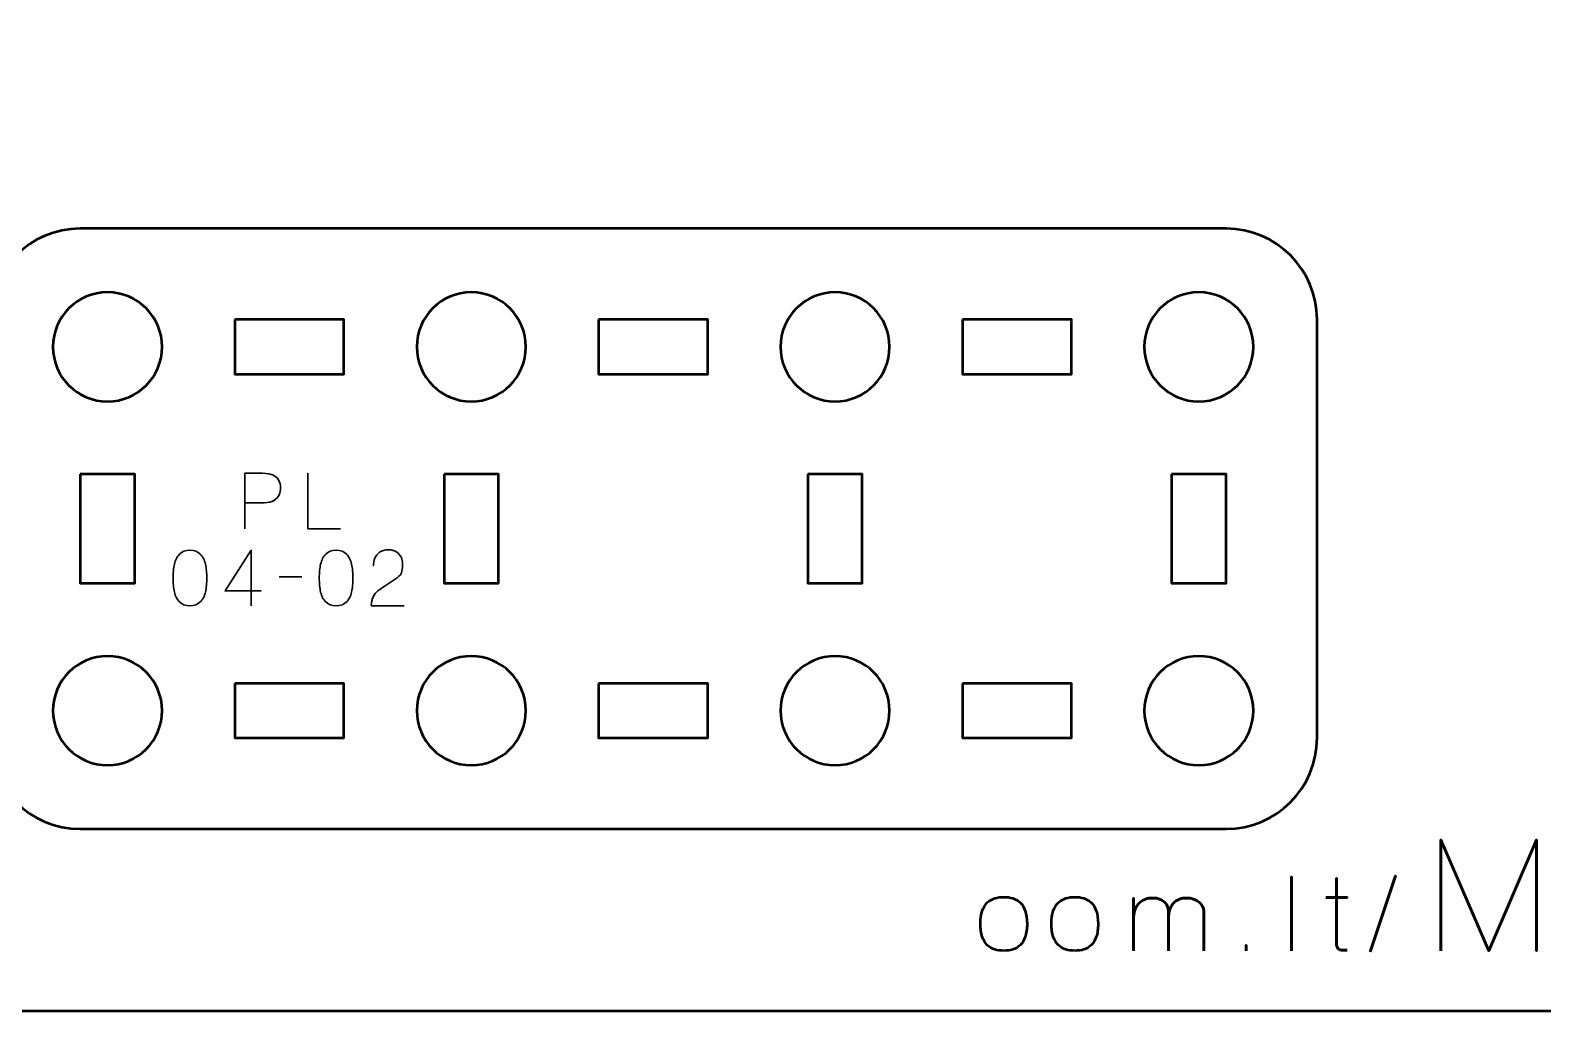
# Model space of a CAD drawing. Header units: centimetres. Extents: x -21 to 0, y -29.7 to 0.
# Drawn here: x -12.52 to -4.21, y -29.7 to -24.31 of the extents above; entities that cross this region are included whole.
import ezdxf

# ---------------------------------------------------------------- set-up
doc = ezdxf.new("R2010")
doc.units = ezdxf.units.CM
doc.header["$MEASUREMENT"] = 0
doc.layers.add('Layer 1', color=7, linetype='Continuous')

msp = doc.modelspace()

# ---------------------------------------------------------------- linework, layer by layer
at = {"layer": 'Layer 1', "color": 22, "lineweight": 53}
msp.add_open_spline([(-21.00003, -29.19995), (-21.00003, -29.19995), (-21.00003, -0.49992), (-21.00003, -0.49992), (-21.00003, -0.49992), (-21.00003, -0.22295), (-20.77694, 0.00004), (-20.49994, 0.00004), (-20.49994, 0.00004), (-20.49994, 0.00004), (-0.50008, 0.00004), (-0.50008, 0.00004), (-0.50008, 0.00004), (-0.22294, 0.00004), (0.00002, -0.22295), (0.00002, -0.49992), (0.00002, -0.49992), (0.00002, -0.49992), (0.00002, -29.19995), (0.00002, -29.19995), (0.00002, -29.19995), (0.00002, -29.47695), (-0.22294, -29.70004), (-0.50008, -29.70004), (-0.50008, -29.70004), (-0.50008, -29.70004), (-20.49994, -29.70004), (-20.49994, -29.70004), (-20.49994, -29.70004), (-20.77694, -29.70004), (-21.00003, -29.47695), (-21.00003, -29.19995)], degree=3, knots=[0, 0, 0, 0, 0.125, 0.125, 0.125, 0.125, 0.25, 0.25, 0.25, 0.25, 0.375, 0.375, 0.375, 0.375, 0.5, 0.5, 0.5, 0.5, 0.625, 0.625, 0.625, 0.625, 0.75, 0.75, 0.75, 0.75, 0.875, 0.875, 0.875, 0.875, 1, 1, 1, 1], dxfattribs=at)
at = {"layer": 'Layer 1', "color": 2, "lineweight": 53}
msp.add_open_spline([(-12.24991, -25.4), (-12.24991, -25.4), (-5.94995, -25.4), (-5.94995, -25.4), (-5.94995, -25.4), (-5.67298, -25.4), (-5.44999, -25.6231), (-5.44999, -25.9001), (-5.44999, -25.9001), (-5.44999, -25.9001), (-5.44999, -28.20002), (-5.44999, -28.20002), (-5.44999, -28.20002), (-5.44999, -28.47703), (-5.67298, -28.69998), (-5.94995, -28.69998), (-5.94995, -28.69998), (-5.94995, -28.69998), (-12.24991, -28.69998), (-12.24991, -28.69998), (-12.24991, -28.69998), (-12.52691, -28.69998), (-12.75, -28.47703), (-12.75, -28.20002), (-12.75, -28.20002), (-12.75, -28.20002), (-12.75, -25.9001), (-12.75, -25.9001), (-12.75, -25.9001), (-12.75, -25.6231), (-12.52691, -25.4), (-12.24991, -25.4)], degree=3, knots=[0, 0, 0, 0, 0.125, 0.125, 0.125, 0.125, 0.25, 0.25, 0.25, 0.25, 0.375, 0.375, 0.375, 0.375, 0.5, 0.5, 0.5, 0.5, 0.625, 0.625, 0.625, 0.625, 0.75, 0.75, 0.75, 0.75, 0.875, 0.875, 0.875, 0.875, 1, 1, 1, 1], dxfattribs=at)
at = {"layer": 'Layer 1', "lineweight": 53}
for points in [[(-11.79997, -26.05003), (-11.79997, -26.2158), (-11.9342, -26.35003), (-12.09998, -26.35003), (-12.09998, -26.35003), (-12.26564, -26.35003), (-12.39998, -26.2158), (-12.39998, -26.05003), (-12.39998, -26.05003), (-12.39998, -25.88437), (-12.26564, -25.75003), (-12.09998, -25.75003), (-12.09998, -25.75003), (-11.9342, -25.75003), (-11.79997, -25.88437), (-11.79997, -26.05003)], [(-9.79991, -26.05003), (-9.79991, -26.2158), (-9.93428, -26.35003), (-10.09991, -26.35003), (-10.09991, -26.35003), (-10.26568, -26.35003), (-10.39991, -26.2158), (-10.39991, -26.05003), (-10.39991, -26.05003), (-10.39991, -25.88437), (-10.26568, -25.75003), (-10.09991, -25.75003), (-10.09991, -25.75003), (-9.93428, -25.75003), (-9.79991, -25.88437), (-9.79991, -26.05003)], [(-7.79999, -26.05003), (-7.79999, -26.2158), (-7.93431, -26.35003), (-8.09998, -26.35003), (-8.09998, -26.35003), (-8.26561, -26.35003), (-8.39998, -26.2158), (-8.39998, -26.05003), (-8.39998, -26.05003), (-8.39998, -25.88437), (-8.26561, -25.75003), (-8.09998, -25.75003), (-8.09998, -25.75003), (-7.93431, -25.75003), (-7.79999, -25.88437), (-7.79999, -26.05003)], [(-5.80002, -26.05003), (-5.80002, -26.2158), (-5.93425, -26.35003), (-6.10002, -26.35003), (-6.10002, -26.35003), (-6.26569, -26.35003), (-6.40002, -26.2158), (-6.40002, -26.05003), (-6.40002, -26.05003), (-6.40002, -25.88437), (-6.26569, -25.75003), (-6.10002, -25.75003), (-6.10002, -25.75003), (-5.93425, -25.75003), (-5.80002, -25.88437), (-5.80002, -26.05003)], [(-11.39996, -25.9001), (-11.39996, -25.9001), (-10.79996, -25.9001), (-10.79996, -25.9001), (-10.79996, -25.9001), (-10.79996, -25.9001), (-10.79996, -26.2001), (-10.79996, -26.2001), (-10.79996, -26.2001), (-10.79996, -26.2001), (-11.39996, -26.2001), (-11.39996, -26.2001), (-11.39996, -26.2001), (-11.39996, -26.2001), (-11.39996, -25.9001), (-11.39996, -25.9001)], [(-9.4, -25.9001), (-9.4, -25.9001), (-8.8, -25.9001), (-8.8, -25.9001), (-8.8, -25.9001), (-8.8, -25.9001), (-8.8, -26.2001), (-8.8, -26.2001), (-8.8, -26.2001), (-8.8, -26.2001), (-9.4, -26.2001), (-9.4, -26.2001), (-9.4, -26.2001), (-9.4, -26.2001), (-9.4, -25.9001), (-9.4, -25.9001)], [(-7.39994, -25.9001), (-7.39994, -25.9001), (-6.79993, -25.9001), (-6.79993, -25.9001), (-6.79993, -25.9001), (-6.79993, -25.9001), (-6.79993, -26.2001), (-6.79993, -26.2001), (-6.79993, -26.2001), (-6.79993, -26.2001), (-7.39994, -26.2001), (-7.39994, -26.2001), (-7.39994, -26.2001), (-7.39994, -26.2001), (-7.39994, -25.9001), (-7.39994, -25.9001)], [(-12.24991, -26.75005), (-12.24991, -26.75005), (-11.9499, -26.75005), (-11.9499, -26.75005), (-11.9499, -26.75005), (-11.9499, -26.75005), (-11.9499, -27.35004), (-11.9499, -27.35004), (-11.9499, -27.35004), (-11.9499, -27.35004), (-12.24991, -27.35004), (-12.24991, -27.35004), (-12.24991, -27.35004), (-12.24991, -27.35004), (-12.24991, -26.75005), (-12.24991, -26.75005)], [(-10.24998, -26.75005), (-10.24998, -26.75005), (-9.94998, -26.75005), (-9.94998, -26.75005), (-9.94998, -26.75005), (-9.94998, -26.75005), (-9.94998, -27.35004), (-9.94998, -27.35004), (-9.94998, -27.35004), (-9.94998, -27.35004), (-10.24998, -27.35004), (-10.24998, -27.35004), (-10.24998, -27.35004), (-10.24998, -27.35004), (-10.24998, -26.75005), (-10.24998, -26.75005)], [(-8.25005, -26.75005), (-8.25005, -26.75005), (-7.95005, -26.75005), (-7.95005, -26.75005), (-7.95005, -26.75005), (-7.95005, -26.75005), (-7.95005, -27.35004), (-7.95005, -27.35004), (-7.95005, -27.35004), (-7.95005, -27.35004), (-8.25005, -27.35004), (-8.25005, -27.35004), (-8.25005, -27.35004), (-8.25005, -27.35004), (-8.25005, -26.75005), (-8.25005, -26.75005)], [(-6.24995, -26.75005), (-6.24995, -26.75005), (-5.94995, -26.75005), (-5.94995, -26.75005), (-5.94995, -26.75005), (-5.94995, -26.75005), (-5.94995, -27.35004), (-5.94995, -27.35004), (-5.94995, -27.35004), (-5.94995, -27.35004), (-6.24995, -27.35004), (-6.24995, -27.35004), (-6.24995, -27.35004), (-6.24995, -27.35004), (-6.24995, -26.75005), (-6.24995, -26.75005)], [(-11.79997, -28.05009), (-11.79997, -28.21572), (-11.9342, -28.3501), (-12.09998, -28.3501), (-12.09998, -28.3501), (-12.26564, -28.3501), (-12.39998, -28.21572), (-12.39998, -28.05009), (-12.39998, -28.05009), (-12.39998, -27.88432), (-12.26564, -27.75009), (-12.09998, -27.75009), (-12.09998, -27.75009), (-11.9342, -27.75009), (-11.79997, -27.88432), (-11.79997, -28.05009)], [(-9.79991, -28.05009), (-9.79991, -28.21572), (-9.93428, -28.3501), (-10.09991, -28.3501), (-10.09991, -28.3501), (-10.26568, -28.3501), (-10.39991, -28.21572), (-10.39991, -28.05009), (-10.39991, -28.05009), (-10.39991, -27.88432), (-10.26568, -27.75009), (-10.09991, -27.75009), (-10.09991, -27.75009), (-9.93428, -27.75009), (-9.79991, -27.88432), (-9.79991, -28.05009)], [(-7.79999, -28.05009), (-7.79999, -28.21572), (-7.93431, -28.3501), (-8.09998, -28.3501), (-8.09998, -28.3501), (-8.26561, -28.3501), (-8.39998, -28.21572), (-8.39998, -28.05009), (-8.39998, -28.05009), (-8.39998, -27.88432), (-8.26561, -27.75009), (-8.09998, -27.75009), (-8.09998, -27.75009), (-7.93431, -27.75009), (-7.79999, -27.88432), (-7.79999, -28.05009)], [(-5.80002, -28.05009), (-5.80002, -28.21572), (-5.93425, -28.3501), (-6.10002, -28.3501), (-6.10002, -28.3501), (-6.26569, -28.3501), (-6.40002, -28.21572), (-6.40002, -28.05009), (-6.40002, -28.05009), (-6.40002, -27.88432), (-6.26569, -27.75009), (-6.10002, -27.75009), (-6.10002, -27.75009), (-5.93425, -27.75009), (-5.80002, -27.88432), (-5.80002, -28.05009)], [(-11.39996, -27.90002), (-11.39996, -27.90002), (-10.79996, -27.90002), (-10.79996, -27.90002), (-10.79996, -27.90002), (-10.79996, -27.90002), (-10.79996, -28.20002), (-10.79996, -28.20002), (-10.79996, -28.20002), (-10.79996, -28.20002), (-11.39996, -28.20002), (-11.39996, -28.20002), (-11.39996, -28.20002), (-11.39996, -28.20002), (-11.39996, -27.90002), (-11.39996, -27.90002)], [(-9.4, -27.90002), (-9.4, -27.90002), (-8.8, -27.90002), (-8.8, -27.90002), (-8.8, -27.90002), (-8.8, -27.90002), (-8.8, -28.20002), (-8.8, -28.20002), (-8.8, -28.20002), (-8.8, -28.20002), (-9.4, -28.20002), (-9.4, -28.20002), (-9.4, -28.20002), (-9.4, -28.20002), (-9.4, -27.90002), (-9.4, -27.90002)], [(-7.39994, -27.90002), (-7.39994, -27.90002), (-6.79993, -27.90002), (-6.79993, -27.90002), (-6.79993, -27.90002), (-6.79993, -27.90002), (-6.79993, -28.20002), (-6.79993, -28.20002), (-6.79993, -28.20002), (-6.79993, -28.20002), (-7.39994, -28.20002), (-7.39994, -28.20002), (-7.39994, -28.20002), (-7.39994, -28.20002), (-7.39994, -27.90002), (-7.39994, -27.90002)]]:
    msp.add_open_spline(points, degree=3, knots=[0, 0, 0, 0, 0.25, 0.25, 0.25, 0.25, 0.5, 0.5, 0.5, 0.5, 0.75, 0.75, 0.75, 0.75, 1, 1, 1, 1], dxfattribs=at)
at = {"layer": 'Layer 1', "color": 40, "lineweight": 30}
for points, knots in [([(-11.34454, -27.05004), (-11.34454, -27.05004), (-11.34454, -26.74483), (-11.34454, -26.74483), (-11.34454, -26.74483), (-11.34454, -26.74483), (-11.24724, -26.74483), (-11.24724, -26.74483), (-11.24724, -26.74483), (-11.22163, -26.74511), (-11.20163, -26.74881), (-11.18744, -26.75597), (-11.18744, -26.75597), (-11.17355, -26.76328), (-11.16374, -26.7728), (-11.15809, -26.78465), (-11.15809, -26.78465), (-11.15259, -26.79651), (-11.14956, -26.80931), (-11.14899, -26.82311), (-11.14899, -26.82311), (-11.14832, -26.83715), (-11.15065, -26.85052), (-11.15615, -26.86318), (-11.15615, -26.86318), (-11.16169, -26.87588), (-11.17118, -26.88636), (-11.18441, -26.89447), (-11.18441, -26.89447), (-11.19792, -26.90262), (-11.21613, -26.90675), (-11.23927, -26.90703), (-11.23927, -26.90703), (-11.23927, -26.90703), (-11.34454, -26.90703), (-11.34454, -26.90703), (-11.34454, -26.90703), (-11.34454, -26.90703), (-11.23927, -26.90703), (-11.23927, -26.90703), (-11.23927, -26.90703), (-11.21651, -26.90675), (-11.19849, -26.90262), (-11.18498, -26.89447), (-11.18498, -26.89447), (-11.1716, -26.88636), (-11.16208, -26.87588), (-11.15644, -26.86318), (-11.15644, -26.86318), (-11.15093, -26.85052), (-11.14846, -26.83715), (-11.14899, -26.82311), (-11.14899, -26.82311), (-11.14956, -26.80931), (-11.15259, -26.79651), (-11.15823, -26.78465), (-11.15823, -26.78465), (-11.16402, -26.7728), (-11.17393, -26.76328), (-11.18787, -26.75597), (-11.18787, -26.75597), (-11.20205, -26.74881), (-11.22191, -26.74511), (-11.24724, -26.74483), (-11.24724, -26.74483), (-11.24724, -26.74483), (-11.34454, -26.74483), (-11.34454, -26.74483), (-11.34454, -26.74483), (-11.34454, -26.74483), (-11.34454, -27.05004), (-11.34454, -27.05004)], [0, 0, 0, 0, 0.0555556, 0.0555556, 0.0555556, 0.0555556, 0.1111111, 0.1111111, 0.1111111, 0.1111111, 0.1666667, 0.1666667, 0.1666667, 0.1666667, 0.2222222, 0.2222222, 0.2222222, 0.2222222, 0.2777778, 0.2777778, 0.2777778, 0.2777778, 0.3333333, 0.3333333, 0.3333333, 0.3333333, 0.3888889, 0.3888889, 0.3888889, 0.3888889, 0.4444444, 0.4444444, 0.4444444, 0.4444444, 0.5, 0.5, 0.5, 0.5, 0.5555556, 0.5555556, 0.5555556, 0.5555556, 0.6111111, 0.6111111, 0.6111111, 0.6111111, 0.6666667, 0.6666667, 0.6666667, 0.6666667, 0.7222222, 0.7222222, 0.7222222, 0.7222222, 0.7777778, 0.7777778, 0.7777778, 0.7777778, 0.8333333, 0.8333333, 0.8333333, 0.8333333, 0.8888889, 0.8888889, 0.8888889, 0.8888889, 0.9444444, 0.9444444, 0.9444444, 0.9444444, 1, 1, 1, 1]), ([(-10.81993, -27.05004), (-10.81993, -27.05004), (-10.99812, -27.05004), (-10.99812, -27.05004), (-10.99812, -27.05004), (-10.99812, -27.05004), (-10.99812, -26.74483), (-10.99812, -26.74483), (-10.99812, -26.74483), (-10.99812, -26.74483), (-10.99812, -27.05004), (-10.99812, -27.05004), (-10.99812, -27.05004), (-10.99812, -27.05004), (-10.81993, -27.05004), (-10.81993, -27.05004)], [0, 0, 0, 0, 0.25, 0.25, 0.25, 0.25, 0.5, 0.5, 0.5, 0.5, 0.75, 0.75, 0.75, 0.75, 1, 1, 1, 1]), ([(-11.64701, -27.47337), (-11.62249, -27.47313), (-11.60348, -27.46621), (-11.58996, -27.4527), (-11.58996, -27.4527), (-11.57659, -27.43922), (-11.56725, -27.42102), (-11.56199, -27.39802), (-11.56199, -27.39802), (-11.55691, -27.37512), (-11.5544, -27.34951), (-11.55469, -27.32097), (-11.55469, -27.32097), (-11.5544, -27.29286), (-11.55691, -27.26724), (-11.56199, -27.24421), (-11.56199, -27.24421), (-11.56725, -27.22149), (-11.57659, -27.20329), (-11.58996, -27.18949), (-11.58996, -27.18949), (-11.60348, -27.17602), (-11.62249, -27.16896), (-11.64701, -27.16857), (-11.64701, -27.16857), (-11.6717, -27.16896), (-11.69072, -27.17602), (-11.70409, -27.18949), (-11.70409, -27.18949), (-11.71756, -27.20329), (-11.72681, -27.22149), (-11.73192, -27.24421), (-11.73192, -27.24421), (-11.73714, -27.26724), (-11.73961, -27.29286), (-11.73922, -27.32097), (-11.73922, -27.32097), (-11.73961, -27.34951), (-11.73714, -27.37512), (-11.73192, -27.39802), (-11.73192, -27.39802), (-11.72681, -27.42102), (-11.71756, -27.43922), (-11.70409, -27.4527), (-11.70409, -27.4527), (-11.69072, -27.46621), (-11.6717, -27.47313), (-11.64701, -27.47337)], [0, 0, 0, 0, 0.0833333, 0.0833333, 0.0833333, 0.0833333, 0.1666667, 0.1666667, 0.1666667, 0.1666667, 0.25, 0.25, 0.25, 0.25, 0.3333333, 0.3333333, 0.3333333, 0.3333333, 0.4166667, 0.4166667, 0.4166667, 0.4166667, 0.5, 0.5, 0.5, 0.5, 0.5833333, 0.5833333, 0.5833333, 0.5833333, 0.6666667, 0.6666667, 0.6666667, 0.6666667, 0.75, 0.75, 0.75, 0.75, 0.8333333, 0.8333333, 0.8333333, 0.8333333, 0.9166667, 0.9166667, 0.9166667, 0.9166667, 1, 1, 1, 1]), ([(-11.64701, -27.47337), (-11.62249, -27.47313), (-11.60348, -27.46621), (-11.58996, -27.4527), (-11.58996, -27.4527), (-11.57659, -27.43922), (-11.56725, -27.42102), (-11.56199, -27.39802), (-11.56199, -27.39802), (-11.55691, -27.37512), (-11.5544, -27.34951), (-11.55469, -27.32097), (-11.55469, -27.32097), (-11.5544, -27.29286), (-11.55691, -27.26724), (-11.56199, -27.24421), (-11.56199, -27.24421), (-11.56725, -27.22149), (-11.57659, -27.20329), (-11.58996, -27.18949), (-11.58996, -27.18949), (-11.60348, -27.17602), (-11.62249, -27.16896), (-11.64701, -27.16857), (-11.64701, -27.16857), (-11.6717, -27.16896), (-11.69072, -27.17602), (-11.70409, -27.18949), (-11.70409, -27.18949), (-11.71756, -27.20329), (-11.72681, -27.22149), (-11.73192, -27.24421), (-11.73192, -27.24421), (-11.73714, -27.26724), (-11.73961, -27.29286), (-11.73922, -27.32097), (-11.73922, -27.32097), (-11.73961, -27.34951), (-11.73714, -27.37512), (-11.73192, -27.39802), (-11.73192, -27.39802), (-11.72681, -27.42102), (-11.71756, -27.43922), (-11.70409, -27.4527), (-11.70409, -27.4527), (-11.69072, -27.46621), (-11.6717, -27.47313), (-11.64701, -27.47337)], [0, 0, 0, 0, 0.0833333, 0.0833333, 0.0833333, 0.0833333, 0.1666667, 0.1666667, 0.1666667, 0.1666667, 0.25, 0.25, 0.25, 0.25, 0.3333333, 0.3333333, 0.3333333, 0.3333333, 0.4166667, 0.4166667, 0.4166667, 0.4166667, 0.5, 0.5, 0.5, 0.5, 0.5833333, 0.5833333, 0.5833333, 0.5833333, 0.6666667, 0.6666667, 0.6666667, 0.6666667, 0.75, 0.75, 0.75, 0.75, 0.8333333, 0.8333333, 0.8333333, 0.8333333, 0.9166667, 0.9166667, 0.9166667, 0.9166667, 1, 1, 1, 1]), ([(-11.31011, -27.47337), (-11.31011, -27.47337), (-11.31011, -27.16815), (-11.31011, -27.16815), (-11.31011, -27.16815), (-11.31011, -27.16815), (-11.45397, -27.39209), (-11.45397, -27.39209), (-11.45397, -27.39209), (-11.45397, -27.39209), (-11.25595, -27.39209), (-11.25595, -27.39209), (-11.25595, -27.39209), (-11.25595, -27.39209), (-11.45397, -27.39209), (-11.45397, -27.39209), (-11.45397, -27.39209), (-11.45397, -27.39209), (-11.31011, -27.16815), (-11.31011, -27.16815), (-11.31011, -27.16815), (-11.31011, -27.16815), (-11.31011, -27.47337), (-11.31011, -27.47337)], [0, 0, 0, 0, 0.1666667, 0.1666667, 0.1666667, 0.1666667, 0.3333333, 0.3333333, 0.3333333, 0.3333333, 0.5, 0.5, 0.5, 0.5, 0.6666667, 0.6666667, 0.6666667, 0.6666667, 0.8333333, 0.8333333, 0.8333333, 0.8333333, 1, 1, 1, 1]), ([(-10.84336, -27.47337), (-10.81884, -27.47313), (-10.79982, -27.46621), (-10.78631, -27.4527), (-10.78631, -27.4527), (-10.77294, -27.43922), (-10.76359, -27.42102), (-10.75834, -27.39802), (-10.75834, -27.39802), (-10.75326, -27.37512), (-10.75075, -27.34951), (-10.75103, -27.32097), (-10.75103, -27.32097), (-10.75075, -27.29286), (-10.75326, -27.26724), (-10.75834, -27.24421), (-10.75834, -27.24421), (-10.76359, -27.22149), (-10.77294, -27.20329), (-10.78631, -27.18949), (-10.78631, -27.18949), (-10.79982, -27.17602), (-10.81884, -27.16896), (-10.84336, -27.16857), (-10.84336, -27.16857), (-10.86801, -27.16896), (-10.88706, -27.17602), (-10.9004, -27.18949), (-10.9004, -27.18949), (-10.91391, -27.20329), (-10.92315, -27.22149), (-10.92823, -27.24421), (-10.92823, -27.24421), (-10.93349, -27.26724), (-10.93596, -27.29286), (-10.93557, -27.32097), (-10.93557, -27.32097), (-10.93596, -27.34951), (-10.93349, -27.37512), (-10.92823, -27.39802), (-10.92823, -27.39802), (-10.92315, -27.42102), (-10.91391, -27.43922), (-10.9004, -27.4527), (-10.9004, -27.4527), (-10.88706, -27.46621), (-10.86801, -27.47313), (-10.84336, -27.47337)], [0, 0, 0, 0, 0.0833333, 0.0833333, 0.0833333, 0.0833333, 0.1666667, 0.1666667, 0.1666667, 0.1666667, 0.25, 0.25, 0.25, 0.25, 0.3333333, 0.3333333, 0.3333333, 0.3333333, 0.4166667, 0.4166667, 0.4166667, 0.4166667, 0.5, 0.5, 0.5, 0.5, 0.5833333, 0.5833333, 0.5833333, 0.5833333, 0.6666667, 0.6666667, 0.6666667, 0.6666667, 0.75, 0.75, 0.75, 0.75, 0.8333333, 0.8333333, 0.8333333, 0.8333333, 0.9166667, 0.9166667, 0.9166667, 0.9166667, 1, 1, 1, 1]), ([(-10.84336, -27.47337), (-10.81884, -27.47313), (-10.79982, -27.46621), (-10.78631, -27.4527), (-10.78631, -27.4527), (-10.77294, -27.43922), (-10.76359, -27.42102), (-10.75834, -27.39802), (-10.75834, -27.39802), (-10.75326, -27.37512), (-10.75075, -27.34951), (-10.75103, -27.32097), (-10.75103, -27.32097), (-10.75075, -27.29286), (-10.75326, -27.26724), (-10.75834, -27.24421), (-10.75834, -27.24421), (-10.76359, -27.22149), (-10.77294, -27.20329), (-10.78631, -27.18949), (-10.78631, -27.18949), (-10.79982, -27.17602), (-10.81884, -27.16896), (-10.84336, -27.16857), (-10.84336, -27.16857), (-10.86801, -27.16896), (-10.88706, -27.17602), (-10.9004, -27.18949), (-10.9004, -27.18949), (-10.91391, -27.20329), (-10.92315, -27.22149), (-10.92823, -27.24421), (-10.92823, -27.24421), (-10.93349, -27.26724), (-10.93596, -27.29286), (-10.93557, -27.32097), (-10.93557, -27.32097), (-10.93596, -27.34951), (-10.93349, -27.37512), (-10.92823, -27.39802), (-10.92823, -27.39802), (-10.92315, -27.42102), (-10.91391, -27.43922), (-10.9004, -27.4527), (-10.9004, -27.4527), (-10.88706, -27.46621), (-10.86801, -27.47313), (-10.84336, -27.47337)], [0, 0, 0, 0, 0.0833333, 0.0833333, 0.0833333, 0.0833333, 0.1666667, 0.1666667, 0.1666667, 0.1666667, 0.25, 0.25, 0.25, 0.25, 0.3333333, 0.3333333, 0.3333333, 0.3333333, 0.4166667, 0.4166667, 0.4166667, 0.4166667, 0.5, 0.5, 0.5, 0.5, 0.5833333, 0.5833333, 0.5833333, 0.5833333, 0.6666667, 0.6666667, 0.6666667, 0.6666667, 0.75, 0.75, 0.75, 0.75, 0.8333333, 0.8333333, 0.8333333, 0.8333333, 0.9166667, 0.9166667, 0.9166667, 0.9166667, 1, 1, 1, 1]), ([(-10.46867, -27.47337), (-10.46867, -27.47337), (-10.65032, -27.47337), (-10.65032, -27.47337), (-10.65032, -27.47337), (-10.64975, -27.45312), (-10.64601, -27.43672), (-10.63927, -27.42391), (-10.63927, -27.42391), (-10.63268, -27.41125), (-10.6241, -27.40063), (-10.61366, -27.39209), (-10.61366, -27.39209), (-10.60333, -27.3838), (-10.592, -27.37569), (-10.57962, -27.36796), (-10.57962, -27.36796), (-10.57962, -27.36796), (-10.50726, -27.31974), (-10.50726, -27.31974), (-10.50726, -27.31974), (-10.49294, -27.30926), (-10.48426, -27.29698), (-10.48123, -27.28323), (-10.48123, -27.28323), (-10.47834, -27.26943), (-10.47707, -27.25539), (-10.47763, -27.24089), (-10.47763, -27.24089), (-10.47749, -27.23112), (-10.47985, -27.22036), (-10.48451, -27.20865), (-10.48451, -27.20865), (-10.48934, -27.19722), (-10.49735, -27.18731), (-10.50864, -27.17877), (-10.50864, -27.17877), (-10.52007, -27.17048), (-10.53566, -27.16607), (-10.55549, -27.16568), (-10.55549, -27.16568), (-10.5756, -27.16607), (-10.59186, -27.17048), (-10.604, -27.17891), (-10.604, -27.17891), (-10.61627, -27.18745), (-10.62509, -27.19831), (-10.63045, -27.21144), (-10.63045, -27.21144), (-10.63596, -27.22477), (-10.6386, -27.23856), (-10.63846, -27.25275), (-10.63846, -27.25275), (-10.6386, -27.23856), (-10.63596, -27.22477), (-10.63045, -27.21144), (-10.63045, -27.21144), (-10.62509, -27.19831), (-10.61627, -27.18745), (-10.604, -27.17891), (-10.604, -27.17891), (-10.59186, -27.17048), (-10.5756, -27.16607), (-10.55549, -27.16568), (-10.55549, -27.16568), (-10.53566, -27.16607), (-10.52007, -27.17048), (-10.50864, -27.17877), (-10.50864, -27.17877), (-10.49735, -27.18731), (-10.48934, -27.19722), (-10.48451, -27.20865), (-10.48451, -27.20865), (-10.47985, -27.22036), (-10.47749, -27.23112), (-10.47763, -27.24089), (-10.47763, -27.24089), (-10.47707, -27.25539), (-10.47834, -27.26943), (-10.48123, -27.28323), (-10.48123, -27.28323), (-10.48426, -27.29698), (-10.49294, -27.30926), (-10.50726, -27.31974), (-10.50726, -27.31974), (-10.50726, -27.31974), (-10.57962, -27.36796), (-10.57962, -27.36796), (-10.57962, -27.36796), (-10.592, -27.37569), (-10.60333, -27.3838), (-10.61366, -27.39209), (-10.61366, -27.39209), (-10.6241, -27.40063), (-10.63268, -27.41125), (-10.63927, -27.42391), (-10.63927, -27.42391), (-10.64601, -27.43672), (-10.64975, -27.45312), (-10.65032, -27.47337), (-10.65032, -27.47337), (-10.65032, -27.47337), (-10.46867, -27.47337), (-10.46867, -27.47337)], [0, 0, 0, 0, 0.0384615, 0.0384615, 0.0384615, 0.0384615, 0.0769231, 0.0769231, 0.0769231, 0.0769231, 0.1153846, 0.1153846, 0.1153846, 0.1153846, 0.1538462, 0.1538462, 0.1538462, 0.1538462, 0.1923077, 0.1923077, 0.1923077, 0.1923077, 0.2307692, 0.2307692, 0.2307692, 0.2307692, 0.2692308, 0.2692308, 0.2692308, 0.2692308, 0.3076923, 0.3076923, 0.3076923, 0.3076923, 0.3461538, 0.3461538, 0.3461538, 0.3461538, 0.3846154, 0.3846154, 0.3846154, 0.3846154, 0.4230769, 0.4230769, 0.4230769, 0.4230769, 0.4615385, 0.4615385, 0.4615385, 0.4615385, 0.5, 0.5, 0.5, 0.5, 0.5384615, 0.5384615, 0.5384615, 0.5384615, 0.5769231, 0.5769231, 0.5769231, 0.5769231, 0.6153846, 0.6153846, 0.6153846, 0.6153846, 0.6538462, 0.6538462, 0.6538462, 0.6538462, 0.6923077, 0.6923077, 0.6923077, 0.6923077, 0.7307692, 0.7307692, 0.7307692, 0.7307692, 0.7692308, 0.7692308, 0.7692308, 0.7692308, 0.8076923, 0.8076923, 0.8076923, 0.8076923, 0.8461538, 0.8461538, 0.8461538, 0.8461538, 0.8846154, 0.8846154, 0.8846154, 0.8846154, 0.9230769, 0.9230769, 0.9230769, 0.9230769, 0.9615385, 0.9615385, 0.9615385, 0.9615385, 1, 1, 1, 1])]:
    msp.add_open_spline(points, degree=3, knots=knots, dxfattribs=at)
msp.add_open_spline([(-11.15548, -27.31381), (-11.15548, -27.31381), (-11.0323, -27.31381), (-11.0323, -27.31381)], degree=3, dxfattribs=at)
at = {"layer": 'Layer 1', "color": 30, "lineweight": 53}
for points, knots in [([(-4.76856, -29.36992), (-4.76856, -29.36992), (-4.76856, -28.75947), (-4.76856, -28.75947), (-4.76856, -28.75947), (-4.76856, -28.75947), (-4.50609, -29.36992), (-4.50609, -29.36992), (-4.50609, -29.36992), (-4.50609, -29.36992), (-4.24278, -28.75947), (-4.24278, -28.75947), (-4.24278, -28.75947), (-4.24278, -28.75947), (-4.24278, -29.36992), (-4.24278, -29.36992), (-4.24278, -29.36992), (-4.24278, -29.36992), (-4.24278, -28.75947), (-4.24278, -28.75947), (-4.24278, -28.75947), (-4.24278, -28.75947), (-4.50609, -29.36992), (-4.50609, -29.36992), (-4.50609, -29.36992), (-4.50609, -29.36992), (-4.76856, -28.75947), (-4.76856, -28.75947), (-4.76856, -28.75947), (-4.76856, -28.75947), (-4.76856, -29.36992), (-4.76856, -29.36992)], [0, 0, 0, 0, 0.125, 0.125, 0.125, 0.125, 0.25, 0.25, 0.25, 0.25, 0.375, 0.375, 0.375, 0.375, 0.5, 0.5, 0.5, 0.5, 0.625, 0.625, 0.625, 0.625, 0.75, 0.75, 0.75, 0.75, 0.875, 0.875, 0.875, 0.875, 1, 1, 1, 1]), ([(-5.58983, -29.36992), (-5.58983, -29.36992), (-5.58983, -28.96296), (-5.58983, -28.96296), (-5.58983, -28.96296), (-5.58983, -28.96296), (-5.58983, -29.36992), (-5.58983, -29.36992)], [0, 0, 0, 0, 0.5, 0.5, 0.5, 0.5, 1, 1, 1, 1]), ([(-5.28503, -29.3671), (-5.29199, -29.36766), (-5.29895, -29.36785), (-5.30573, -29.36766), (-5.30573, -29.36766), (-5.3125, -29.36747), (-5.31862, -29.36644), (-5.32417, -29.36437), (-5.32417, -29.36437), (-5.32972, -29.36239), (-5.33414, -29.35882), (-5.33752, -29.35374), (-5.33752, -29.35374), (-5.34082, -29.34866), (-5.34251, -29.34142), (-5.3426, -29.3321), (-5.3426, -29.3321), (-5.3426, -29.32768), (-5.3426, -29.32016), (-5.3426, -29.30962), (-5.3426, -29.30962), (-5.3426, -29.29899), (-5.3426, -29.28619), (-5.3426, -29.27105), (-5.3426, -29.27105), (-5.3426, -29.2559), (-5.3426, -29.23935), (-5.3426, -29.22138), (-5.3426, -29.22138), (-5.3426, -29.20341), (-5.3426, -29.18488), (-5.3426, -29.16569), (-5.3426, -29.16569), (-5.3426, -29.1465), (-5.3426, -29.12759), (-5.3426, -29.10887), (-5.3426, -29.10887), (-5.3426, -29.09015), (-5.3426, -29.07255), (-5.3426, -29.056), (-5.3426, -29.056), (-5.3426, -29.03944), (-5.3426, -29.02476), (-5.3426, -29.01207), (-5.3426, -29.01207), (-5.3426, -28.99927), (-5.3426, -28.9893), (-5.3426, -28.98196), (-5.3426, -28.98196), (-5.3426, -28.97472), (-5.3426, -28.97095), (-5.3426, -28.97086), (-5.3426, -28.97086), (-5.3426, -28.97095), (-5.3426, -28.97472), (-5.3426, -28.98196), (-5.3426, -28.98196), (-5.3426, -28.9893), (-5.3426, -28.99927), (-5.3426, -29.01207), (-5.3426, -29.01207), (-5.3426, -29.02476), (-5.3426, -29.03944), (-5.3426, -29.056), (-5.3426, -29.056), (-5.3426, -29.07255), (-5.3426, -29.09015), (-5.3426, -29.10887), (-5.3426, -29.10887), (-5.3426, -29.12759), (-5.3426, -29.1465), (-5.3426, -29.16569), (-5.3426, -29.16569), (-5.3426, -29.18488), (-5.3426, -29.20341), (-5.3426, -29.22138), (-5.3426, -29.22138), (-5.3426, -29.23935), (-5.3426, -29.2559), (-5.3426, -29.27105), (-5.3426, -29.27105), (-5.3426, -29.28619), (-5.3426, -29.29899), (-5.3426, -29.30962), (-5.3426, -29.30962), (-5.3426, -29.32016), (-5.3426, -29.32768), (-5.3426, -29.3321), (-5.3426, -29.3321), (-5.34251, -29.34142), (-5.34082, -29.34866), (-5.33752, -29.35374), (-5.33752, -29.35374), (-5.33414, -29.35882), (-5.32972, -29.36239), (-5.32417, -29.36437), (-5.32417, -29.36437), (-5.31862, -29.36644), (-5.3125, -29.36747), (-5.30573, -29.36766), (-5.30573, -29.36766), (-5.29895, -29.36785), (-5.29199, -29.36766), (-5.28503, -29.3671)], [0, 0, 0, 0, 0.0384615, 0.0384615, 0.0384615, 0.0384615, 0.0769231, 0.0769231, 0.0769231, 0.0769231, 0.1153846, 0.1153846, 0.1153846, 0.1153846, 0.1538462, 0.1538462, 0.1538462, 0.1538462, 0.1923077, 0.1923077, 0.1923077, 0.1923077, 0.2307692, 0.2307692, 0.2307692, 0.2307692, 0.2692308, 0.2692308, 0.2692308, 0.2692308, 0.3076923, 0.3076923, 0.3076923, 0.3076923, 0.3461538, 0.3461538, 0.3461538, 0.3461538, 0.3846154, 0.3846154, 0.3846154, 0.3846154, 0.4230769, 0.4230769, 0.4230769, 0.4230769, 0.4615385, 0.4615385, 0.4615385, 0.4615385, 0.5, 0.5, 0.5, 0.5, 0.5384615, 0.5384615, 0.5384615, 0.5384615, 0.5769231, 0.5769231, 0.5769231, 0.5769231, 0.6153846, 0.6153846, 0.6153846, 0.6153846, 0.6538462, 0.6538462, 0.6538462, 0.6538462, 0.6923077, 0.6923077, 0.6923077, 0.6923077, 0.7307692, 0.7307692, 0.7307692, 0.7307692, 0.7692308, 0.7692308, 0.7692308, 0.7692308, 0.8076923, 0.8076923, 0.8076923, 0.8076923, 0.8461538, 0.8461538, 0.8461538, 0.8461538, 0.8846154, 0.8846154, 0.8846154, 0.8846154, 0.9230769, 0.9230769, 0.9230769, 0.9230769, 0.9615385, 0.9615385, 0.9615385, 0.9615385, 1, 1, 1, 1]), ([(-5.1569, -29.37556), (-5.1569, -29.37556), (-5.01861, -28.95901), (-5.01861, -28.95901), (-5.01861, -28.95901), (-5.01861, -28.95901), (-5.1569, -29.37556), (-5.1569, -29.37556)], [0, 0, 0, 0, 0.5, 0.5, 0.5, 0.5, 1, 1, 1, 1]), ([(-7.17252, -29.36992), (-7.15474, -29.37001), (-7.13819, -29.36776), (-7.12276, -29.36296), (-7.12276, -29.36296), (-7.10733, -29.35816), (-7.09369, -29.35016), (-7.08202, -29.33897), (-7.08202, -29.33897), (-7.07026, -29.32778), (-7.06114, -29.31263), (-7.05446, -29.29344), (-7.05446, -29.29344), (-7.04788, -29.27434), (-7.04449, -29.25054), (-7.04439, -29.22204), (-7.04439, -29.22204), (-7.04449, -29.19363), (-7.04788, -29.16992), (-7.05446, -29.15092), (-7.05446, -29.15092), (-7.06114, -29.13191), (-7.07026, -29.11677), (-7.08202, -29.10557), (-7.08202, -29.10557), (-7.09369, -29.09447), (-7.10733, -29.08648), (-7.12276, -29.08168), (-7.12276, -29.08168), (-7.13819, -29.07688), (-7.15474, -29.07462), (-7.17252, -29.07472), (-7.17252, -29.07472), (-7.19011, -29.07462), (-7.20667, -29.07688), (-7.2221, -29.08168), (-7.2221, -29.08168), (-7.23753, -29.08648), (-7.25107, -29.09447), (-7.26283, -29.10557), (-7.26283, -29.10557), (-7.27459, -29.11677), (-7.28381, -29.13191), (-7.29049, -29.15092), (-7.29049, -29.15092), (-7.29717, -29.16992), (-7.30056, -29.19363), (-7.30065, -29.22204), (-7.30065, -29.22204), (-7.30056, -29.25054), (-7.29717, -29.27434), (-7.29049, -29.29344), (-7.29049, -29.29344), (-7.28381, -29.31263), (-7.27459, -29.32778), (-7.26283, -29.33897), (-7.26283, -29.33897), (-7.25107, -29.35016), (-7.23753, -29.35816), (-7.2221, -29.36296), (-7.2221, -29.36296), (-7.20667, -29.36776), (-7.19011, -29.37001), (-7.17252, -29.36992)], [0, 0, 0, 0, 0.0625, 0.0625, 0.0625, 0.0625, 0.125, 0.125, 0.125, 0.125, 0.1875, 0.1875, 0.1875, 0.1875, 0.25, 0.25, 0.25, 0.25, 0.3125, 0.3125, 0.3125, 0.3125, 0.375, 0.375, 0.375, 0.375, 0.4375, 0.4375, 0.4375, 0.4375, 0.5, 0.5, 0.5, 0.5, 0.5625, 0.5625, 0.5625, 0.5625, 0.625, 0.625, 0.625, 0.625, 0.6875, 0.6875, 0.6875, 0.6875, 0.75, 0.75, 0.75, 0.75, 0.8125, 0.8125, 0.8125, 0.8125, 0.875, 0.875, 0.875, 0.875, 0.9375, 0.9375, 0.9375, 0.9375, 1, 1, 1, 1]), ([(-7.17252, -29.36992), (-7.15474, -29.37001), (-7.13819, -29.36776), (-7.12276, -29.36296), (-7.12276, -29.36296), (-7.10733, -29.35816), (-7.09369, -29.35016), (-7.08202, -29.33897), (-7.08202, -29.33897), (-7.07026, -29.32778), (-7.06114, -29.31263), (-7.05446, -29.29344), (-7.05446, -29.29344), (-7.04788, -29.27434), (-7.04449, -29.25054), (-7.04439, -29.22204), (-7.04439, -29.22204), (-7.04449, -29.19363), (-7.04788, -29.16992), (-7.05446, -29.15092), (-7.05446, -29.15092), (-7.06114, -29.13191), (-7.07026, -29.11677), (-7.08202, -29.10557), (-7.08202, -29.10557), (-7.09369, -29.09447), (-7.10733, -29.08648), (-7.12276, -29.08168), (-7.12276, -29.08168), (-7.13819, -29.07688), (-7.15474, -29.07462), (-7.17252, -29.07472), (-7.17252, -29.07472), (-7.19011, -29.07462), (-7.20667, -29.07688), (-7.2221, -29.08168), (-7.2221, -29.08168), (-7.23753, -29.08648), (-7.25107, -29.09447), (-7.26283, -29.10557), (-7.26283, -29.10557), (-7.27459, -29.11677), (-7.28381, -29.13191), (-7.29049, -29.15092), (-7.29049, -29.15092), (-7.29717, -29.16992), (-7.30056, -29.19363), (-7.30065, -29.22204), (-7.30065, -29.22204), (-7.30056, -29.25054), (-7.29717, -29.27434), (-7.29049, -29.29344), (-7.29049, -29.29344), (-7.28381, -29.31263), (-7.27459, -29.32778), (-7.26283, -29.33897), (-7.26283, -29.33897), (-7.25107, -29.35016), (-7.23753, -29.35816), (-7.2221, -29.36296), (-7.2221, -29.36296), (-7.20667, -29.36776), (-7.19011, -29.37001), (-7.17252, -29.36992)], [0, 0, 0, 0, 0.0625, 0.0625, 0.0625, 0.0625, 0.125, 0.125, 0.125, 0.125, 0.1875, 0.1875, 0.1875, 0.1875, 0.25, 0.25, 0.25, 0.25, 0.3125, 0.3125, 0.3125, 0.3125, 0.375, 0.375, 0.375, 0.375, 0.4375, 0.4375, 0.4375, 0.4375, 0.5, 0.5, 0.5, 0.5, 0.5625, 0.5625, 0.5625, 0.5625, 0.625, 0.625, 0.625, 0.625, 0.6875, 0.6875, 0.6875, 0.6875, 0.75, 0.75, 0.75, 0.75, 0.8125, 0.8125, 0.8125, 0.8125, 0.875, 0.875, 0.875, 0.875, 0.9375, 0.9375, 0.9375, 0.9375, 1, 1, 1, 1]), ([(-6.78193, -29.36992), (-6.76415, -29.37001), (-6.7476, -29.36776), (-6.73217, -29.36296), (-6.73217, -29.36296), (-6.71674, -29.35816), (-6.7031, -29.35016), (-6.69143, -29.33897), (-6.69143, -29.33897), (-6.67967, -29.32778), (-6.67055, -29.31263), (-6.66387, -29.29344), (-6.66387, -29.29344), (-6.65729, -29.27434), (-6.6539, -29.25054), (-6.6538, -29.22204), (-6.6538, -29.22204), (-6.6539, -29.19363), (-6.65729, -29.16992), (-6.66387, -29.15092), (-6.66387, -29.15092), (-6.67055, -29.13191), (-6.67967, -29.11677), (-6.69143, -29.10557), (-6.69143, -29.10557), (-6.7031, -29.09447), (-6.71674, -29.08648), (-6.73217, -29.08168), (-6.73217, -29.08168), (-6.7476, -29.07688), (-6.76415, -29.07462), (-6.78193, -29.07472), (-6.78193, -29.07472), (-6.79952, -29.07462), (-6.81608, -29.07688), (-6.83151, -29.08168), (-6.83151, -29.08168), (-6.84694, -29.08648), (-6.86048, -29.09447), (-6.87224, -29.10557), (-6.87224, -29.10557), (-6.884, -29.11677), (-6.89322, -29.13191), (-6.8999, -29.15092), (-6.8999, -29.15092), (-6.90658, -29.16992), (-6.90997, -29.19363), (-6.91006, -29.22204), (-6.91006, -29.22204), (-6.90997, -29.25054), (-6.90658, -29.27434), (-6.8999, -29.29344), (-6.8999, -29.29344), (-6.89322, -29.31263), (-6.884, -29.32778), (-6.87224, -29.33897), (-6.87224, -29.33897), (-6.86048, -29.35016), (-6.84694, -29.35816), (-6.83151, -29.36296), (-6.83151, -29.36296), (-6.81608, -29.36776), (-6.79952, -29.37001), (-6.78193, -29.36992)], [0, 0, 0, 0, 0.0625, 0.0625, 0.0625, 0.0625, 0.125, 0.125, 0.125, 0.125, 0.1875, 0.1875, 0.1875, 0.1875, 0.25, 0.25, 0.25, 0.25, 0.3125, 0.3125, 0.3125, 0.3125, 0.375, 0.375, 0.375, 0.375, 0.4375, 0.4375, 0.4375, 0.4375, 0.5, 0.5, 0.5, 0.5, 0.5625, 0.5625, 0.5625, 0.5625, 0.625, 0.625, 0.625, 0.625, 0.6875, 0.6875, 0.6875, 0.6875, 0.75, 0.75, 0.75, 0.75, 0.8125, 0.8125, 0.8125, 0.8125, 0.875, 0.875, 0.875, 0.875, 0.9375, 0.9375, 0.9375, 0.9375, 1, 1, 1, 1]), ([(-6.78193, -29.36992), (-6.76415, -29.37001), (-6.7476, -29.36776), (-6.73217, -29.36296), (-6.73217, -29.36296), (-6.71674, -29.35816), (-6.7031, -29.35016), (-6.69143, -29.33897), (-6.69143, -29.33897), (-6.67967, -29.32778), (-6.67055, -29.31263), (-6.66387, -29.29344), (-6.66387, -29.29344), (-6.65729, -29.27434), (-6.6539, -29.25054), (-6.6538, -29.22204), (-6.6538, -29.22204), (-6.6539, -29.19363), (-6.65729, -29.16992), (-6.66387, -29.15092), (-6.66387, -29.15092), (-6.67055, -29.13191), (-6.67967, -29.11677), (-6.69143, -29.10557), (-6.69143, -29.10557), (-6.7031, -29.09447), (-6.71674, -29.08648), (-6.73217, -29.08168), (-6.73217, -29.08168), (-6.7476, -29.07688), (-6.76415, -29.07462), (-6.78193, -29.07472), (-6.78193, -29.07472), (-6.79952, -29.07462), (-6.81608, -29.07688), (-6.83151, -29.08168), (-6.83151, -29.08168), (-6.84694, -29.08648), (-6.86048, -29.09447), (-6.87224, -29.10557), (-6.87224, -29.10557), (-6.884, -29.11677), (-6.89322, -29.13191), (-6.8999, -29.15092), (-6.8999, -29.15092), (-6.90658, -29.16992), (-6.90997, -29.19363), (-6.91006, -29.22204), (-6.91006, -29.22204), (-6.90997, -29.25054), (-6.90658, -29.27434), (-6.8999, -29.29344), (-6.8999, -29.29344), (-6.89322, -29.31263), (-6.884, -29.32778), (-6.87224, -29.33897), (-6.87224, -29.33897), (-6.86048, -29.35016), (-6.84694, -29.35816), (-6.83151, -29.36296), (-6.83151, -29.36296), (-6.81608, -29.36776), (-6.79952, -29.37001), (-6.78193, -29.36992)], [0, 0, 0, 0, 0.0625, 0.0625, 0.0625, 0.0625, 0.125, 0.125, 0.125, 0.125, 0.1875, 0.1875, 0.1875, 0.1875, 0.25, 0.25, 0.25, 0.25, 0.3125, 0.3125, 0.3125, 0.3125, 0.375, 0.375, 0.375, 0.375, 0.4375, 0.4375, 0.4375, 0.4375, 0.5, 0.5, 0.5, 0.5, 0.5625, 0.5625, 0.5625, 0.5625, 0.625, 0.625, 0.625, 0.625, 0.6875, 0.6875, 0.6875, 0.6875, 0.75, 0.75, 0.75, 0.75, 0.8125, 0.8125, 0.8125, 0.8125, 0.875, 0.875, 0.875, 0.875, 0.9375, 0.9375, 0.9375, 0.9375, 1, 1, 1, 1]), ([(-6.26604, -29.36992), (-6.26604, -29.36983), (-6.26604, -29.3671), (-6.26604, -29.36174), (-6.26604, -29.36174), (-6.26604, -29.35647), (-6.26604, -29.34922), (-6.26604, -29.3401), (-6.26604, -29.3401), (-6.26604, -29.33088), (-6.26604, -29.32053), (-6.26604, -29.30887), (-6.26604, -29.30887), (-6.26604, -29.2973), (-6.26604, -29.28516), (-6.26604, -29.27237), (-6.26604, -29.27237), (-6.26604, -29.25967), (-6.26604, -29.24715), (-6.26604, -29.23474), (-6.26604, -29.23474), (-6.26604, -29.22232), (-6.26604, -29.21065), (-6.26604, -29.19993), (-6.26604, -29.19993), (-6.26604, -29.18911), (-6.26604, -29.17989), (-6.26604, -29.17208), (-6.26604, -29.17208), (-6.26604, -29.16437), (-6.26604, -29.15882), (-6.26604, -29.15543), (-6.26604, -29.15543), (-6.26594, -29.15016), (-6.26679, -29.14424), (-6.26839, -29.13775), (-6.26839, -29.13775), (-6.26999, -29.13116), (-6.27272, -29.12458), (-6.27657, -29.11799), (-6.27657, -29.11799), (-6.28043, -29.11131), (-6.28579, -29.1052), (-6.29247, -29.09955), (-6.29247, -29.09955), (-6.29924, -29.09391), (-6.30771, -29.08939), (-6.31787, -29.08591), (-6.31787, -29.08591), (-6.32813, -29.08243), (-6.34035, -29.08055), (-6.35465, -29.08036), (-6.35465, -29.08036), (-6.36895, -29.08036), (-6.38175, -29.08234), (-6.39294, -29.08629), (-6.39294, -29.08629), (-6.40423, -29.09033), (-6.41392, -29.09588), (-6.4222, -29.10294), (-6.4222, -29.10294), (-6.43038, -29.11), (-6.43725, -29.11809), (-6.44261, -29.1273), (-6.44261, -29.1273), (-6.44797, -29.13643), (-6.45193, -29.14612), (-6.45456, -29.15647), (-6.45456, -29.15647), (-6.45719, -29.16672), (-6.45851, -29.17716), (-6.45851, -29.18761), (-6.45851, -29.18761), (-6.45851, -29.17716), (-6.45719, -29.16672), (-6.45456, -29.15647), (-6.45456, -29.15647), (-6.45193, -29.14612), (-6.44797, -29.13643), (-6.44261, -29.1273), (-6.44261, -29.1273), (-6.43725, -29.11809), (-6.43038, -29.11), (-6.4222, -29.10294), (-6.4222, -29.10294), (-6.41392, -29.09588), (-6.40423, -29.09033), (-6.39294, -29.08629), (-6.39294, -29.08629), (-6.38175, -29.08234), (-6.36895, -29.08036), (-6.35465, -29.08036), (-6.35465, -29.08036), (-6.34035, -29.08055), (-6.32813, -29.08243), (-6.31787, -29.08591), (-6.31787, -29.08591), (-6.30771, -29.08939), (-6.29924, -29.09391), (-6.29247, -29.09955), (-6.29247, -29.09955), (-6.28579, -29.1052), (-6.28043, -29.11131), (-6.27657, -29.11799), (-6.27657, -29.11799), (-6.27272, -29.12458), (-6.26999, -29.13116), (-6.26839, -29.13775), (-6.26839, -29.13775), (-6.26679, -29.14424), (-6.26594, -29.15016), (-6.26604, -29.15543), (-6.26604, -29.15543), (-6.26604, -29.15882), (-6.26604, -29.16437), (-6.26604, -29.17208), (-6.26604, -29.17208), (-6.26604, -29.17989), (-6.26604, -29.18911), (-6.26604, -29.19993), (-6.26604, -29.19993), (-6.26604, -29.21065), (-6.26604, -29.22232), (-6.26604, -29.23474), (-6.26604, -29.23474), (-6.26604, -29.24715), (-6.26604, -29.25967), (-6.26604, -29.27237), (-6.26604, -29.27237), (-6.26604, -29.28516), (-6.26604, -29.2973), (-6.26604, -29.30887), (-6.26604, -29.30887), (-6.26604, -29.32053), (-6.26604, -29.33088), (-6.26604, -29.3401), (-6.26604, -29.3401), (-6.26604, -29.34922), (-6.26604, -29.35647), (-6.26604, -29.36174), (-6.26604, -29.36174), (-6.26604, -29.3671), (-6.26604, -29.36983), (-6.26604, -29.36992)], [0, 0, 0, 0, 0.0277778, 0.0277778, 0.0277778, 0.0277778, 0.0555556, 0.0555556, 0.0555556, 0.0555556, 0.0833333, 0.0833333, 0.0833333, 0.0833333, 0.1111111, 0.1111111, 0.1111111, 0.1111111, 0.1388889, 0.1388889, 0.1388889, 0.1388889, 0.1666667, 0.1666667, 0.1666667, 0.1666667, 0.1944444, 0.1944444, 0.1944444, 0.1944444, 0.2222222, 0.2222222, 0.2222222, 0.2222222, 0.25, 0.25, 0.25, 0.25, 0.2777778, 0.2777778, 0.2777778, 0.2777778, 0.3055556, 0.3055556, 0.3055556, 0.3055556, 0.3333333, 0.3333333, 0.3333333, 0.3333333, 0.3611111, 0.3611111, 0.3611111, 0.3611111, 0.3888889, 0.3888889, 0.3888889, 0.3888889, 0.4166667, 0.4166667, 0.4166667, 0.4166667, 0.4444444, 0.4444444, 0.4444444, 0.4444444, 0.4722222, 0.4722222, 0.4722222, 0.4722222, 0.5, 0.5, 0.5, 0.5, 0.5277778, 0.5277778, 0.5277778, 0.5277778, 0.5555556, 0.5555556, 0.5555556, 0.5555556, 0.5833333, 0.5833333, 0.5833333, 0.5833333, 0.6111111, 0.6111111, 0.6111111, 0.6111111, 0.6388889, 0.6388889, 0.6388889, 0.6388889, 0.6666667, 0.6666667, 0.6666667, 0.6666667, 0.6944444, 0.6944444, 0.6944444, 0.6944444, 0.7222222, 0.7222222, 0.7222222, 0.7222222, 0.75, 0.75, 0.75, 0.75, 0.7777778, 0.7777778, 0.7777778, 0.7777778, 0.8055556, 0.8055556, 0.8055556, 0.8055556, 0.8333333, 0.8333333, 0.8333333, 0.8333333, 0.8611111, 0.8611111, 0.8611111, 0.8611111, 0.8888889, 0.8888889, 0.8888889, 0.8888889, 0.9166667, 0.9166667, 0.9166667, 0.9166667, 0.9444444, 0.9444444, 0.9444444, 0.9444444, 0.9722222, 0.9722222, 0.9722222, 0.9722222, 1, 1, 1, 1]), ([(-6.45851, -29.36992), (-6.45851, -29.36992), (-6.45851, -29.08036), (-6.45851, -29.08036), (-6.45851, -29.08036), (-6.45851, -29.08036), (-6.45851, -29.36992), (-6.45851, -29.36992)], [0, 0, 0, 0, 0.5, 0.5, 0.5, 0.5, 1, 1, 1, 1]), ([(-6.07187, -29.36992), (-6.07187, -29.36983), (-6.07187, -29.3671), (-6.07187, -29.36174), (-6.07187, -29.36174), (-6.07187, -29.35647), (-6.07187, -29.34922), (-6.07187, -29.3401), (-6.07187, -29.3401), (-6.07187, -29.33088), (-6.07187, -29.32053), (-6.07187, -29.30887), (-6.07187, -29.30887), (-6.07187, -29.2973), (-6.07187, -29.28516), (-6.07187, -29.27237), (-6.07187, -29.27237), (-6.07187, -29.25967), (-6.07187, -29.24715), (-6.07187, -29.23474), (-6.07187, -29.23474), (-6.07187, -29.22232), (-6.07187, -29.21065), (-6.07187, -29.19993), (-6.07187, -29.19993), (-6.07187, -29.18911), (-6.07187, -29.17989), (-6.07187, -29.17208), (-6.07187, -29.17208), (-6.07187, -29.16437), (-6.07187, -29.15882), (-6.07187, -29.15543), (-6.07187, -29.15543), (-6.07187, -29.15016), (-6.0729, -29.14424), (-6.07507, -29.13775), (-6.07507, -29.13775), (-6.07714, -29.13116), (-6.08052, -29.12458), (-6.08523, -29.11799), (-6.08523, -29.11799), (-6.08984, -29.11131), (-6.09595, -29.1052), (-6.10348, -29.09955), (-6.10348, -29.09955), (-6.111, -29.09391), (-6.12013, -29.08939), (-6.13085, -29.08591), (-6.13085, -29.08591), (-6.14158, -29.08243), (-6.15409, -29.08055), (-6.16839, -29.08036), (-6.16839, -29.08036), (-6.18269, -29.08036), (-6.19529, -29.08234), (-6.20611, -29.08629), (-6.20611, -29.08629), (-6.21684, -29.09033), (-6.22606, -29.09588), (-6.23377, -29.10294), (-6.23377, -29.10294), (-6.24139, -29.11), (-6.2475, -29.11809), (-6.2523, -29.1273), (-6.2523, -29.1273), (-6.2571, -29.13643), (-6.26058, -29.14612), (-6.26274, -29.15647), (-6.26274, -29.15647), (-6.265, -29.16672), (-6.26604, -29.17716), (-6.26604, -29.18761), (-6.26604, -29.18761), (-6.26604, -29.17716), (-6.265, -29.16672), (-6.26274, -29.15647), (-6.26274, -29.15647), (-6.26058, -29.14612), (-6.2571, -29.13643), (-6.2523, -29.1273), (-6.2523, -29.1273), (-6.2475, -29.11809), (-6.24139, -29.11), (-6.23377, -29.10294), (-6.23377, -29.10294), (-6.22606, -29.09588), (-6.21684, -29.09033), (-6.20611, -29.08629), (-6.20611, -29.08629), (-6.19529, -29.08234), (-6.18269, -29.08036), (-6.16839, -29.08036), (-6.16839, -29.08036), (-6.15409, -29.08055), (-6.14158, -29.08243), (-6.13085, -29.08591), (-6.13085, -29.08591), (-6.12013, -29.08939), (-6.111, -29.09391), (-6.10348, -29.09955), (-6.10348, -29.09955), (-6.09595, -29.1052), (-6.08984, -29.11131), (-6.08523, -29.11799), (-6.08523, -29.11799), (-6.08052, -29.12458), (-6.07714, -29.13116), (-6.07507, -29.13775), (-6.07507, -29.13775), (-6.0729, -29.14424), (-6.07187, -29.15016), (-6.07187, -29.15543), (-6.07187, -29.15543), (-6.07187, -29.15882), (-6.07187, -29.16437), (-6.07187, -29.17208), (-6.07187, -29.17208), (-6.07187, -29.17989), (-6.07187, -29.18911), (-6.07187, -29.19993), (-6.07187, -29.19993), (-6.07187, -29.21065), (-6.07187, -29.22232), (-6.07187, -29.23474), (-6.07187, -29.23474), (-6.07187, -29.24715), (-6.07187, -29.25967), (-6.07187, -29.27237), (-6.07187, -29.27237), (-6.07187, -29.28516), (-6.07187, -29.2973), (-6.07187, -29.30887), (-6.07187, -29.30887), (-6.07187, -29.32053), (-6.07187, -29.33088), (-6.07187, -29.3401), (-6.07187, -29.3401), (-6.07187, -29.34922), (-6.07187, -29.35647), (-6.07187, -29.36174), (-6.07187, -29.36174), (-6.07187, -29.3671), (-6.07187, -29.36983), (-6.07187, -29.36992)], [0, 0, 0, 0, 0.0277778, 0.0277778, 0.0277778, 0.0277778, 0.0555556, 0.0555556, 0.0555556, 0.0555556, 0.0833333, 0.0833333, 0.0833333, 0.0833333, 0.1111111, 0.1111111, 0.1111111, 0.1111111, 0.1388889, 0.1388889, 0.1388889, 0.1388889, 0.1666667, 0.1666667, 0.1666667, 0.1666667, 0.1944444, 0.1944444, 0.1944444, 0.1944444, 0.2222222, 0.2222222, 0.2222222, 0.2222222, 0.25, 0.25, 0.25, 0.25, 0.2777778, 0.2777778, 0.2777778, 0.2777778, 0.3055556, 0.3055556, 0.3055556, 0.3055556, 0.3333333, 0.3333333, 0.3333333, 0.3333333, 0.3611111, 0.3611111, 0.3611111, 0.3611111, 0.3888889, 0.3888889, 0.3888889, 0.3888889, 0.4166667, 0.4166667, 0.4166667, 0.4166667, 0.4444444, 0.4444444, 0.4444444, 0.4444444, 0.4722222, 0.4722222, 0.4722222, 0.4722222, 0.5, 0.5, 0.5, 0.5, 0.5277778, 0.5277778, 0.5277778, 0.5277778, 0.5555556, 0.5555556, 0.5555556, 0.5555556, 0.5833333, 0.5833333, 0.5833333, 0.5833333, 0.6111111, 0.6111111, 0.6111111, 0.6111111, 0.6388889, 0.6388889, 0.6388889, 0.6388889, 0.6666667, 0.6666667, 0.6666667, 0.6666667, 0.6944444, 0.6944444, 0.6944444, 0.6944444, 0.7222222, 0.7222222, 0.7222222, 0.7222222, 0.75, 0.75, 0.75, 0.75, 0.7777778, 0.7777778, 0.7777778, 0.7777778, 0.8055556, 0.8055556, 0.8055556, 0.8055556, 0.8333333, 0.8333333, 0.8333333, 0.8333333, 0.8611111, 0.8611111, 0.8611111, 0.8611111, 0.8888889, 0.8888889, 0.8888889, 0.8888889, 0.9166667, 0.9166667, 0.9166667, 0.9166667, 0.9444444, 0.9444444, 0.9444444, 0.9444444, 0.9722222, 0.9722222, 0.9722222, 0.9722222, 1, 1, 1, 1]), ([(-5.40187, -29.07754), (-5.40187, -29.07754), (-5.2839, -29.07754), (-5.2839, -29.07754), (-5.2839, -29.07754), (-5.2839, -29.07754), (-5.40187, -29.07754), (-5.40187, -29.07754)], [0, 0, 0, 0, 0.5, 0.5, 0.5, 0.5, 1, 1, 1, 1]), ([(-5.83875, -29.36992), (-5.83875, -29.36992), (-5.83875, -29.33888), (-5.83875, -29.33888), (-5.83875, -29.33888), (-5.83875, -29.33888), (-5.83875, -29.36992), (-5.83875, -29.36992)], [0, 0, 0, 0, 0.5, 0.5, 0.5, 0.5, 1, 1, 1, 1])]:
    msp.add_open_spline(points, degree=3, knots=knots, dxfattribs=at)

doc.saveas('drawing.dxf')
